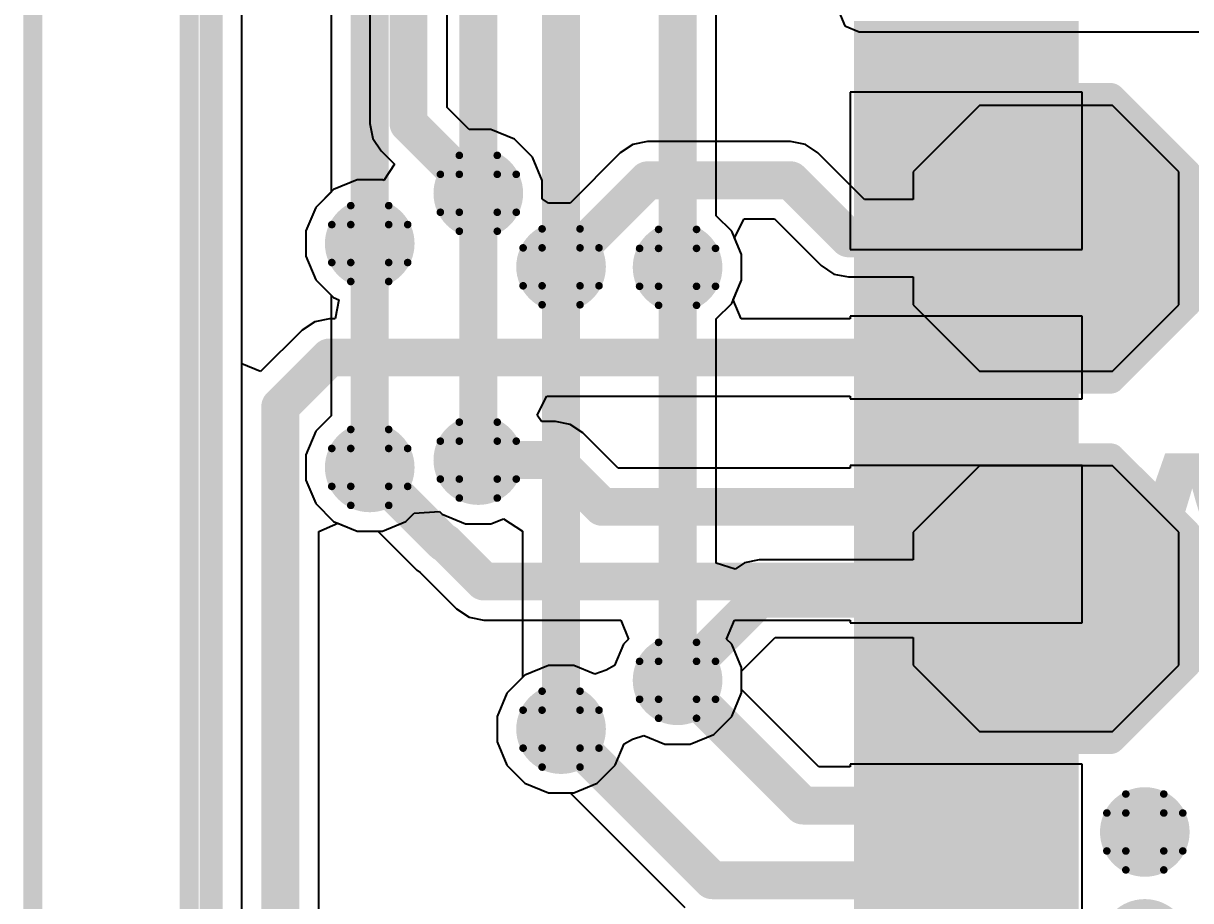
# Model space of a CAD drawing. Header units: inches. Extents: x -1 to 13, y -1.6 to 0.5.
# Drawn here: x -0.8967 to -0.5891, y -0.6752 to -0.4439 of the extents above; entities that cross this region are included whole.
import ezdxf

# ---------------------------------------------------------------- set-up
doc = ezdxf.new("R2010")
doc.units = ezdxf.units.IN
doc.header["$MEASUREMENT"] = 0
for name, color, linetype in [('Board_outline', 216, 'Continuous'), ('Bottom Layer', 5, 'Continuous'), ('Bottom Overlay', 54, 'Continuous'), ('Bottom Paste', 16, 'Continuous'), ('Bottom Solder', 6, 'Continuous'), ('Drill Drawing', 1, 'Continuous'), ('Top Layer', 1, 'Continuous'), ('Top Overlay', 2, 'Continuous'), ('Top Solder', 216, 'Continuous'), ('Via Holes', 16, 'Continuous')]:
    doc.layers.add(name, color=color, linetype=linetype)
doc.styles.add('Arial_Bold', font='', dxfattribs={"height": 0.2})
doc.styles.get('Arial_Bold').set_extended_font_data('Arial', bold=True)

# ---------------------------------------------------------------- blocks, each defined once
blk = doc.blocks.new('FH12_30S_0_5SH_55__9')
at = {"layer": 'Top Layer'}
for points in [[(-0.17323, 0.03839), (-0.17323, 0.08957), (-0.16142, 0.08957), (-0.16142, 0.03839)], [(-0.15354, 0.03839), (-0.15354, 0.08957), (-0.14173, 0.08957), (-0.14173, 0.03839)], [(-0.13386, 0.03839), (-0.13386, 0.08957), (-0.12205, 0.08957), (-0.12205, 0.03839)], [(-0.11417, 0.03839), (-0.11417, 0.08957), (-0.10236, 0.08957), (-0.10236, 0.03839)], [(-0.09449, 0.03839), (-0.09449, 0.08957), (-0.08268, 0.08957), (-0.08268, 0.03839)], [(-0.0748, 0.03839), (-0.0748, 0.08957), (-0.06299, 0.08957), (-0.06299, 0.03839)], [(-0.05512, 0.03839), (-0.05512, 0.08957), (-0.04331, 0.08957), (-0.04331, 0.03839)], [(-0.03543, 0.03839), (-0.03543, 0.08957), (-0.02362, 0.08957), (-0.02362, 0.03839)], [(-0.01575, 0.03839), (-0.01575, 0.08957), (-0.00394, 0.08957), (-0.00394, 0.03839)], [(0.00394, 0.03839), (0.00394, 0.08957), (0.01575, 0.08957), (0.01575, 0.03839)], [(0.02362, 0.03839), (0.02362, 0.08957), (0.03543, 0.08957), (0.03543, 0.03839)], [(0.04331, 0.03839), (0.04331, 0.08957), (0.05512, 0.08957), (0.05512, 0.03839)]]:
    blk.add_hatch(color=1, dxfattribs=at).paths.add_polyline_path(points)
at = {"layer": 'Top Solder'}
for points in [[(-0.17723, 0.03439), (-0.17723, 0.09357), (-0.15742, 0.09357), (-0.15742, 0.03439)], [(-0.15754, 0.03439), (-0.15754, 0.09357), (-0.13773, 0.09357), (-0.13773, 0.03439)], [(-0.13786, 0.03439), (-0.13786, 0.09357), (-0.11805, 0.09357), (-0.11805, 0.03439)], [(-0.11817, 0.03439), (-0.11817, 0.09357), (-0.09836, 0.09357), (-0.09836, 0.03439)], [(-0.09849, 0.03439), (-0.09849, 0.09357), (-0.07868, 0.09357), (-0.07868, 0.03439)], [(-0.0788, 0.03439), (-0.0788, 0.09357), (-0.05899, 0.09357), (-0.05899, 0.03439)], [(-0.05912, 0.03439), (-0.05912, 0.09357), (-0.03931, 0.09357), (-0.03931, 0.03439)], [(-0.03943, 0.03439), (-0.03943, 0.09357), (-0.01962, 0.09357), (-0.01962, 0.03439)], [(-0.01975, 0.03439), (-0.01975, 0.09357), (0.00006, 0.09357), (0.00006, 0.03439)], [(-0.00006, 0.03439), (-0.00006, 0.09357), (0.01975, 0.09357), (0.01975, 0.03439)], [(0.01962, 0.03439), (0.01962, 0.09357), (0.03943, 0.09357), (0.03943, 0.03439)], [(0.03931, 0.03439), (0.03931, 0.09357), (0.05912, 0.09357), (0.05912, 0.03439)]]:
    blk.add_hatch(color=216, dxfattribs=at).paths.add_polyline_path(points)
at = {"layer": 'Top Overlay', "const_width": 0.005}
for points in [[(0.35591, -0.14084), (-0.3563, -0.14084)], [(0.35591, -0.182), (-0.3563, -0.182)]]:
    blk.add_lwpolyline(points, dxfattribs=at)
blk = doc.blocks.new('TEST_POINT_B_90')
at = {"layer": 'Bottom Layer'}
blk.add_hatch(color=5, dxfattribs=at).paths.add_polyline_path([(0.015, 0.03), (-0.015, 0.03), (-0.03, 0.015), (-0.03, -0.015), (-0.015, -0.03), (0.015, -0.03), (0.03, -0.015), (0.03, 0.015)])
at = {"layer": 'Bottom Paste'}
blk.add_hatch(color=16, dxfattribs=at).paths.add_polyline_path([(0.015, 0.03), (-0.015, 0.03), (-0.03, 0.015), (-0.03, -0.015), (-0.015, -0.03), (0.015, -0.03), (0.03, -0.015), (0.03, 0.015)])
at = {"layer": 'Bottom Solder'}
blk.add_hatch(color=6, dxfattribs=at).paths.add_polyline_path([(0.017, 0.034), (-0.017, 0.034), (-0.034, 0.017), (-0.034, -0.017), (-0.017, -0.034), (0.017, -0.034), (0.034, -0.017), (0.034, 0.017)])
at = {"layer": 'Bottom Overlay', "const_width": 0.00787}
for points in [[(-0.037, 0.017), (-0.017, 0.037)], [(0.017, 0.037), (-0.017, 0.037)], [(0.037, 0.017), (0.017, 0.037)], [(-0.037, -0.017), (-0.037, 0.017)], [(0.037, -0.017), (0.037, 0.017)], [(-0.017, -0.037), (-0.037, -0.017)], [(0.017, -0.037), (0.037, -0.017)], [(0.017, -0.037), (-0.017, -0.037)]]:
    blk.add_lwpolyline(points, dxfattribs=at)
at = {"layer": 'Bottom Overlay', "const_width": 0.00394}
for points in [[(-0.01897, 0.037, 1), (-0.01503, 0.037, 1)], [(-0.01897, 0.037, 1), (-0.01503, 0.037, 1)], [(0.01503, 0.037, 1), (0.01897, 0.037, 1)], [(0.01503, 0.037, 1), (0.01897, 0.037, 1)], [(-0.03897, 0.017, 1), (-0.03503, 0.017, 1)], [(-0.03897, 0.017, 1), (-0.03503, 0.017, 1)], [(0.03503, 0.017, 1), (0.03897, 0.017, 1)], [(0.03503, 0.017, 1), (0.03897, 0.017, 1)], [(-0.03897, -0.017, 1), (-0.03503, -0.017, 1)], [(-0.03897, -0.017, 1), (-0.03503, -0.017, 1)], [(0.03503, -0.017, 1), (0.03897, -0.017, 1)], [(0.03503, -0.017, 1), (0.03897, -0.017, 1)], [(-0.01897, -0.037, 1), (-0.01503, -0.037, 1)], [(-0.01897, -0.037, 1), (-0.01503, -0.037, 1)], [(0.01503, -0.037, 1), (0.01897, -0.037, 1)], [(0.01503, -0.037, 1), (0.01897, -0.037, 1)]]:
    blk.add_lwpolyline(points, format="xyb", close=True, dxfattribs=at)
blk = doc.blocks.new('TEST_POINT_B_91')
at = {"layer": 'Bottom Layer'}
blk.add_hatch(color=5, dxfattribs=at).paths.add_polyline_path([(0.015, 0.03), (-0.015, 0.03), (-0.03, 0.015), (-0.03, -0.015), (-0.015, -0.03), (0.015, -0.03), (0.03, -0.015), (0.03, 0.015)])
at = {"layer": 'Bottom Paste'}
blk.add_hatch(color=16, dxfattribs=at).paths.add_polyline_path([(0.015, 0.03), (-0.015, 0.03), (-0.03, 0.015), (-0.03, -0.015), (-0.015, -0.03), (0.015, -0.03), (0.03, -0.015), (0.03, 0.015)])
at = {"layer": 'Bottom Solder'}
blk.add_hatch(color=6, dxfattribs=at).paths.add_polyline_path([(0.017, 0.034), (-0.017, 0.034), (-0.034, 0.017), (-0.034, -0.017), (-0.017, -0.034), (0.017, -0.034), (0.034, -0.017), (0.034, 0.017)])
at = {"layer": 'Bottom Overlay', "const_width": 0.00787}
for points in [[(-0.037, 0.017), (-0.017, 0.037)], [(0.017, 0.037), (-0.017, 0.037)], [(0.037, 0.017), (0.017, 0.037)], [(-0.037, -0.017), (-0.037, 0.017)], [(0.037, -0.017), (0.037, 0.017)], [(-0.017, -0.037), (-0.037, -0.017)], [(0.017, -0.037), (0.037, -0.017)], [(0.017, -0.037), (-0.017, -0.037)]]:
    blk.add_lwpolyline(points, dxfattribs=at)
at = {"layer": 'Bottom Overlay', "const_width": 0.00394}
for points in [[(-0.01897, 0.037, 1), (-0.01503, 0.037, 1)], [(-0.01897, 0.037, 1), (-0.01503, 0.037, 1)], [(0.01503, 0.037, 1), (0.01897, 0.037, 1)], [(0.01503, 0.037, 1), (0.01897, 0.037, 1)], [(-0.03897, 0.017, 1), (-0.03503, 0.017, 1)], [(-0.03897, 0.017, 1), (-0.03503, 0.017, 1)], [(0.03503, 0.017, 1), (0.03897, 0.017, 1)], [(0.03503, 0.017, 1), (0.03897, 0.017, 1)], [(-0.03897, -0.017, 1), (-0.03503, -0.017, 1)], [(-0.03897, -0.017, 1), (-0.03503, -0.017, 1)], [(0.03503, -0.017, 1), (0.03897, -0.017, 1)], [(0.03503, -0.017, 1), (0.03897, -0.017, 1)], [(-0.01897, -0.037, 1), (-0.01503, -0.037, 1)], [(-0.01897, -0.037, 1), (-0.01503, -0.037, 1)], [(0.01503, -0.037, 1), (0.01897, -0.037, 1)], [(0.01503, -0.037, 1), (0.01897, -0.037, 1)]]:
    blk.add_lwpolyline(points, format="xyb", close=True, dxfattribs=at)

msp = doc.modelspace()

# ---------------------------------------------------------------- hatches: boundary and pattern name
at = {"layer": 'Bottom Layer'}
h = msp.add_hatch(color=5, dxfattribs=at)
edge = h.paths.add_edge_path()
edge.add_arc((-0.77681, -0.48875), 0.01181, 0, 360)
h = msp.add_hatch(color=5, dxfattribs=at)
edge = h.paths.add_edge_path()
edge.add_arc((-0.80542, -0.502), 0.01181, 0, 360)
h = msp.add_hatch(color=5, dxfattribs=at)
edge = h.paths.add_edge_path()
edge.add_arc((-0.755, -0.50813), 0.01181, 0, 360)
h = msp.add_hatch(color=5, dxfattribs=at)
edge = h.paths.add_edge_path()
edge.add_arc((-0.7243, -0.50827), 0.01181, 0, 360)
h = msp.add_hatch(color=5, dxfattribs=at)
edge = h.paths.add_edge_path()
edge.add_arc((-0.77681, -0.55908), 0.01181, 0, 360)
h = msp.add_hatch(color=5, dxfattribs=at)
edge = h.paths.add_edge_path()
edge.add_arc((-0.80542, -0.56101), 0.01181, 0, 360)
h = msp.add_hatch(color=5, dxfattribs=at)
edge = h.paths.add_edge_path()
edge.add_arc((-0.7243, -0.61713), 0.01181, 0, 360)
h = msp.add_hatch(color=5, dxfattribs=at)
edge = h.paths.add_edge_path()
edge.add_arc((-0.755, -0.63), 0.01181, 0, 360)
h = msp.add_hatch(color=5, dxfattribs=at)
edge = h.paths.add_edge_path()
edge.add_arc((-0.60117, -0.65711), 0.01181, 0, 360)
h = msp.add_hatch(color=5, dxfattribs=at)
edge = h.paths.add_edge_path()
edge.add_arc((-0.60117, -0.68661), 0.01181, 0, 360)
at = {"layer": 'Top Layer'}
h = msp.add_hatch(color=1, dxfattribs=at)
edge = h.paths.add_edge_path()
edge.add_arc((-0.77681, -0.48875), 0.01181, 0, 360)
h = msp.add_hatch(color=1, dxfattribs=at)
edge = h.paths.add_edge_path()
edge.add_arc((-0.80542, -0.502), 0.01181, 0, 360)
h = msp.add_hatch(color=1, dxfattribs=at)
edge = h.paths.add_edge_path()
edge.add_arc((-0.755, -0.50813), 0.01181, 0, 360)
h = msp.add_hatch(color=1, dxfattribs=at)
edge = h.paths.add_edge_path()
edge.add_arc((-0.7243, -0.50827), 0.01181, 0, 360)
h = msp.add_hatch(color=1, dxfattribs=at)
edge = h.paths.add_edge_path()
edge.add_arc((-0.77681, -0.55908), 0.01181, 0, 360)
h = msp.add_hatch(color=1, dxfattribs=at)
edge = h.paths.add_edge_path()
edge.add_arc((-0.80542, -0.56101), 0.01181, 0, 360)
h = msp.add_hatch(color=1, dxfattribs=at)
edge = h.paths.add_edge_path()
edge.add_arc((-0.7243, -0.61713), 0.01181, 0, 360)
h = msp.add_hatch(color=1, dxfattribs=at)
edge = h.paths.add_edge_path()
edge.add_arc((-0.755, -0.63), 0.01181, 0, 360)
h = msp.add_hatch(color=1, dxfattribs=at)
edge = h.paths.add_edge_path()
edge.add_arc((-0.60117, -0.65711), 0.01181, 0, 360)
h = msp.add_hatch(color=1, dxfattribs=at)
edge = h.paths.add_edge_path()
edge.add_arc((-0.60117, -0.68661), 0.01181, 0, 360)
at = {"layer": 'Via Holes'}
h = msp.add_hatch(color=7, dxfattribs=at)
edge = h.paths.add_edge_path()
edge.add_arc((-0.77681, -0.48875), 0.00591, 0, 360)
h = msp.add_hatch(color=7, dxfattribs=at)
edge = h.paths.add_edge_path()
edge.add_arc((-0.80542, -0.502), 0.00591, 0, 360)
h = msp.add_hatch(color=7, dxfattribs=at)
edge = h.paths.add_edge_path()
edge.add_arc((-0.755, -0.50813), 0.00591, 0, 360)
h = msp.add_hatch(color=7, dxfattribs=at)
edge = h.paths.add_edge_path()
edge.add_arc((-0.7243, -0.50827), 0.00591, 0, 360)
h = msp.add_hatch(color=7, dxfattribs=at)
edge = h.paths.add_edge_path()
edge.add_arc((-0.77681, -0.55908), 0.00591, 0, 360)
h = msp.add_hatch(color=7, dxfattribs=at)
edge = h.paths.add_edge_path()
edge.add_arc((-0.80542, -0.56101), 0.00591, 0, 360)
h = msp.add_hatch(color=7, dxfattribs=at)
edge = h.paths.add_edge_path()
edge.add_arc((-0.7243, -0.61713), 0.00591, 0, 360)
h = msp.add_hatch(color=7, dxfattribs=at)
edge = h.paths.add_edge_path()
edge.add_arc((-0.755, -0.63), 0.00591, 0, 360)
h = msp.add_hatch(color=7, dxfattribs=at)
edge = h.paths.add_edge_path()
edge.add_arc((-0.60117, -0.65711), 0.00591, 0, 360)

# ---------------------------------------------------------------- linework, layer by layer
at = {"layer": 'Board_outline', "const_width": 0.006}
msp.add_lwpolyline([(-0.8472, -1.29876), (-0.8472, 0.07919)], dxfattribs=at)
at = {"layer": 'Bottom Layer'}
for p, q in [((-0.83917, -0.76326), (-0.83917, 0.07919)), ((-0.8054, -0.03861), (-0.8054, -0.47036)), ((-0.785, -0.46614), (-0.785, -0.03861)), ((-0.7792, -0.47194), (-0.785, -0.46614)), ((-0.6447, -0.46561), (-0.6622, -0.48311)), ((-0.6097, -0.46561), (-0.6447, -0.46561)), ((-0.5922, -0.48311), (-0.6097, -0.46561)), ((-0.8054, -0.47036), (-0.80462, -0.47426)), ((-0.77347, -0.47194), (-0.7792, -0.47194)), ((-0.76729, -0.4745), (-0.77347, -0.47194)), ((-0.80462, -0.47426), (-0.80241, -0.47757)), ((-0.76256, -0.47923), (-0.76729, -0.4745)), ((-0.73609, -0.4759), (-0.7394, -0.47811)), ((-0.73219, -0.47512), (-0.73609, -0.4759)), ((-0.69452, -0.47512), (-0.73219, -0.47512)), ((-0.69062, -0.4759), (-0.69452, -0.47512)), ((-0.68731, -0.47811), (-0.69062, -0.4759)), ((-0.80241, -0.47757), (-0.79888, -0.4811)), ((-0.76, -0.4854), (-0.76256, -0.47923)), ((-0.7394, -0.47811), (-0.75261, -0.49132)), ((-0.675, -0.49041), (-0.68731, -0.47811)), ((-0.79888, -0.4811), (-0.80171, -0.48534)), ((-0.80876, -0.48519), (-0.81494, -0.48775)), ((-0.80207, -0.48519), (-0.80876, -0.48519)), ((-0.80171, -0.48534), (-0.80207, -0.48519)), ((-0.76, -0.49021), (-0.76, -0.4854)), ((-0.6622, -0.48311), (-0.6622, -0.49041)), ((-0.5922, -0.51811), (-0.5922, -0.48311)), ((-0.81494, -0.48775), (-0.81967, -0.49248)), ((-0.75834, -0.49132), (-0.76, -0.49021)), ((-0.75261, -0.49132), (-0.75834, -0.49132)), ((-0.6622, -0.49041), (-0.675, -0.49041)), ((-0.81967, -0.49248), (-0.82223, -0.49866)), ((-0.70931, -0.50051), (-0.70674, -0.49551)), ((-0.70674, -0.49551), (-0.69874, -0.49551)), ((-0.69874, -0.49551), (-0.68643, -0.50782)), ((-0.82223, -0.49866), (-0.82223, -0.50534)), ((-0.70748, -0.50492), (-0.70931, -0.50051)), ((-0.82223, -0.50534), (-0.81967, -0.51152)), ((-0.70748, -0.51161), (-0.70748, -0.50492)), ((-0.68643, -0.50782), (-0.68313, -0.51003)), ((-0.68313, -0.51003), (-0.67922, -0.51081)), ((-0.81967, -0.51152), (-0.81561, -0.51558)), ((-0.71004, -0.51779), (-0.70748, -0.51161)), ((-0.67922, -0.51081), (-0.6622, -0.51081)), ((-0.6622, -0.51081), (-0.6622, -0.51811)), ((-0.81561, -0.51558), (-0.81561, -0.54744)), ((-0.7141, -0.52185), (-0.71004, -0.51779)), ((-0.6622, -0.51811), (-0.6447, -0.53561)), ((-0.6097, -0.53561), (-0.5922, -0.51811)), ((-0.7141, -0.58624), (-0.7141, -0.52185)), ((-0.6447, -0.53561), (-0.6097, -0.53561)), ((-0.81561, -0.54744), (-0.81967, -0.55149)), ((-0.81967, -0.55149), (-0.82223, -0.55767)), ((-0.82223, -0.55767), (-0.82223, -0.56436)), ((-0.6447, -0.56061), (-0.6622, -0.57811)), ((-0.6097, -0.56061), (-0.6447, -0.56061)), ((-0.5922, -0.57811), (-0.6097, -0.56061)), ((-0.82223, -0.56436), (-0.81967, -0.57054)), ((-0.81967, -0.57054), (-0.81494, -0.57527)), ((-0.79589, -0.57527), (-0.79368, -0.57306)), ((-0.79368, -0.57306), (-0.78703, -0.57263)), ((-0.78703, -0.57263), (-0.78633, -0.57333)), ((-0.78633, -0.57333), (-0.78015, -0.57589)), ((-0.77347, -0.57589), (-0.7702, -0.57454)), ((-0.7702, -0.57454), (-0.7652, -0.57777)), ((-0.81494, -0.57527), (-0.80876, -0.57783)), ((-0.80876, -0.57783), (-0.80207, -0.57783)), ((-0.80207, -0.57783), (-0.79589, -0.57527)), ((-0.78015, -0.57589), (-0.77347, -0.57589)), ((-0.7652, -0.57777), (-0.7652, -0.61642)), ((-0.6622, -0.57811), (-0.6622, -0.58541)), ((-0.5922, -0.61311), (-0.5922, -0.57811)), ((-0.7091, -0.58781), (-0.7141, -0.58624)), ((-0.70668, -0.58619), (-0.7091, -0.58781)), ((-0.70278, -0.58541), (-0.70668, -0.58619)), ((-0.6622, -0.58541), (-0.70278, -0.58541)), ((-0.70748, -0.61474), (-0.69855, -0.60581)), ((-0.69855, -0.60581), (-0.6622, -0.60581)), ((-0.6622, -0.60581), (-0.6622, -0.61311)), ((-0.70748, -0.62047), (-0.70748, -0.61474)), ((-0.6622, -0.61311), (-0.6447, -0.63061)), ((-0.6097, -0.63061), (-0.5922, -0.61311)), ((-0.7652, -0.61642), (-0.76925, -0.62048)), ((-0.76925, -0.62048), (-0.77181, -0.62666)), ((-0.71004, -0.62665), (-0.70748, -0.62047)), ((-0.77181, -0.62666), (-0.77181, -0.63334)), ((-0.71477, -0.63138), (-0.71004, -0.62665)), ((-0.6447, -0.63061), (-0.6097, -0.63061)), ((-0.77181, -0.63334), (-0.76925, -0.63952)), ((-0.7384, -0.63386), (-0.73618, -0.63266)), ((-0.73618, -0.63266), (-0.73319, -0.63164)), ((-0.73319, -0.63164), (-0.72764, -0.63394)), ((-0.72095, -0.63394), (-0.71477, -0.63138)), ((-0.74075, -0.63952), (-0.7384, -0.63386)), ((-0.72764, -0.63394), (-0.72095, -0.63394)), ((-0.76925, -0.63952), (-0.76452, -0.64425)), ((-0.74548, -0.64425), (-0.74075, -0.63952)), ((-0.76452, -0.64425), (-0.75834, -0.64681)), ((-0.75166, -0.64681), (-0.74548, -0.64425)), ((-0.75834, -0.64681), (-0.75166, -0.64681))]:
    msp.add_line(p, q, dxfattribs=at)
at = {"layer": 'Bottom Layer', "const_width": 0.01}
for points in [[(-0.7952, -0.47036), (-0.7952, -0.00361)], [(-0.7952, -0.47036), (-0.77681, -0.48875)], [(-0.755, -0.50813), (-0.73219, -0.48532)], [(-0.73219, -0.48532), (-0.69452, -0.48532)], [(-0.69452, -0.48532), (-0.67922, -0.50061)], [(-0.77681, -0.55908), (-0.77681, -0.48875)], [(-0.80542, -0.56101), (-0.80542, -0.502)], [(-0.67922, -0.50061), (-0.6272, -0.50061)], [(-0.755, -0.63), (-0.755, -0.50585)], [(-0.7243, -0.61713), (-0.7243, -0.50827)], [(-0.7243, -0.61713), (-0.70278, -0.59561)], [(-0.70278, -0.59561), (-0.6272, -0.59561)]]:
    msp.add_lwpolyline(points, dxfattribs=at)
at = {"layer": 'Bottom Layer', "const_width": 0.005}
for points in [[(-0.7977, -0.47036, 1), (-0.7927, -0.47036, 1)], [(-0.7977, -0.47036, 1), (-0.7927, -0.47036, 1)], [(-0.73469, -0.48532, 1), (-0.72969, -0.48532, 1)], [(-0.73469, -0.48532, 1), (-0.72969, -0.48532, 1)], [(-0.69702, -0.48532, 1), (-0.69202, -0.48532, 1)], [(-0.69702, -0.48532, 1), (-0.69202, -0.48532, 1)], [(-0.77931, -0.48875, 1), (-0.77431, -0.48875, 1)], [(-0.77931, -0.48875, 1), (-0.77431, -0.48875, 1)], [(-0.80792, -0.502, 1), (-0.80292, -0.502, 1)], [(-0.68172, -0.50061, 1), (-0.67672, -0.50061, 1)], [(-0.68172, -0.50061, 1), (-0.67672, -0.50061, 1)], [(-0.6297, -0.50061, 1), (-0.6247, -0.50061, 1)], [(-0.7575, -0.50585, 1), (-0.7525, -0.50585, 1)], [(-0.7575, -0.50813, 1), (-0.7525, -0.50813, 1)], [(-0.7268, -0.50827, 1), (-0.7218, -0.50827, 1)], [(-0.80792, -0.56101, 1), (-0.80292, -0.56101, 1)], [(-0.77931, -0.55908, 1), (-0.77431, -0.55908, 1)], [(-0.70528, -0.59561, 1), (-0.70028, -0.59561, 1)], [(-0.70528, -0.59561, 1), (-0.70028, -0.59561, 1)], [(-0.6297, -0.59561, 1), (-0.6247, -0.59561, 1)], [(-0.7268, -0.61713, 1), (-0.7218, -0.61713, 1)], [(-0.7268, -0.61713, 1), (-0.7218, -0.61713, 1)], [(-0.7575, -0.63, 1), (-0.7525, -0.63, 1)]]:
    msp.add_lwpolyline(points, format="xyb", close=True, dxfattribs=at)
at = {"layer": 'Drill Drawing', "const_width": 0.002}
for points in [[(-0.78181, -0.48375), (-0.78181, -0.47875)], [(-0.78181, -0.47875), (-0.77181, -0.47875)], [(-0.77181, -0.48375), (-0.77181, -0.47875)], [(-0.78681, -0.49375), (-0.78681, -0.48375)], [(-0.78681, -0.48375), (-0.78181, -0.48375)], [(-0.77181, -0.48375), (-0.76681, -0.48375)], [(-0.76681, -0.49375), (-0.76681, -0.48375)], [(-0.81042, -0.497), (-0.81042, -0.492)], [(-0.81042, -0.492), (-0.80042, -0.492)], [(-0.80042, -0.497), (-0.80042, -0.492)], [(-0.78681, -0.49375), (-0.78181, -0.49375)], [(-0.78181, -0.49875), (-0.78181, -0.49375)], [(-0.77181, -0.49375), (-0.76681, -0.49375)], [(-0.77181, -0.49875), (-0.77181, -0.49375)], [(-0.81542, -0.507), (-0.81542, -0.497)], [(-0.81542, -0.497), (-0.81042, -0.497)], [(-0.80042, -0.497), (-0.79542, -0.497)], [(-0.79542, -0.507), (-0.79542, -0.497)], [(-0.78181, -0.49875), (-0.77181, -0.49875)], [(-0.76, -0.50313), (-0.76, -0.49813)], [(-0.76, -0.49813), (-0.75, -0.49813)], [(-0.75, -0.50313), (-0.75, -0.49813)], [(-0.7293, -0.50327), (-0.7293, -0.49827)], [(-0.7293, -0.49827), (-0.7193, -0.49827)], [(-0.7193, -0.50327), (-0.7193, -0.49827)], [(-0.765, -0.51313), (-0.765, -0.50313)], [(-0.765, -0.50313), (-0.76, -0.50313)], [(-0.75, -0.50313), (-0.745, -0.50313)], [(-0.745, -0.51313), (-0.745, -0.50313)], [(-0.7343, -0.51327), (-0.7343, -0.50327)], [(-0.7343, -0.50327), (-0.7293, -0.50327)], [(-0.7193, -0.50327), (-0.7143, -0.50327)], [(-0.7143, -0.51327), (-0.7143, -0.50327)], [(-0.81542, -0.507), (-0.81042, -0.507)], [(-0.81042, -0.512), (-0.81042, -0.507)], [(-0.80042, -0.507), (-0.79542, -0.507)], [(-0.80042, -0.512), (-0.80042, -0.507)], [(-0.81042, -0.512), (-0.80042, -0.512)], [(-0.765, -0.51313), (-0.76, -0.51313)], [(-0.76, -0.51813), (-0.76, -0.51313)], [(-0.75, -0.51313), (-0.745, -0.51313)], [(-0.75, -0.51813), (-0.75, -0.51313)], [(-0.7343, -0.51327), (-0.7293, -0.51327)], [(-0.7293, -0.51827), (-0.7293, -0.51327)], [(-0.7193, -0.51327), (-0.7143, -0.51327)], [(-0.7193, -0.51827), (-0.7193, -0.51327)], [(-0.76, -0.51813), (-0.75, -0.51813)], [(-0.7293, -0.51827), (-0.7193, -0.51827)], [(-0.81042, -0.55601), (-0.81042, -0.55101)], [(-0.81042, -0.55101), (-0.80042, -0.55101)], [(-0.80042, -0.55601), (-0.80042, -0.55101)], [(-0.78181, -0.55408), (-0.78181, -0.54908)], [(-0.78181, -0.54908), (-0.77181, -0.54908)], [(-0.77181, -0.55408), (-0.77181, -0.54908)], [(-0.78681, -0.56408), (-0.78681, -0.55408)], [(-0.78681, -0.55408), (-0.78181, -0.55408)], [(-0.77181, -0.55408), (-0.76681, -0.55408)], [(-0.76681, -0.56408), (-0.76681, -0.55408)], [(-0.81542, -0.56601), (-0.81542, -0.55601)], [(-0.81542, -0.55601), (-0.81042, -0.55601)], [(-0.80042, -0.55601), (-0.79542, -0.55601)], [(-0.79542, -0.56601), (-0.79542, -0.55601)], [(-0.81542, -0.56601), (-0.81042, -0.56601)], [(-0.81042, -0.57101), (-0.81042, -0.56601)], [(-0.80042, -0.56601), (-0.79542, -0.56601)], [(-0.80042, -0.57101), (-0.80042, -0.56601)], [(-0.78681, -0.56408), (-0.78181, -0.56408)], [(-0.78181, -0.56908), (-0.78181, -0.56408)], [(-0.77181, -0.56408), (-0.76681, -0.56408)], [(-0.77181, -0.56908), (-0.77181, -0.56408)], [(-0.78181, -0.56908), (-0.77181, -0.56908)], [(-0.81042, -0.57101), (-0.80042, -0.57101)], [(-0.7293, -0.61213), (-0.7293, -0.60713)], [(-0.7293, -0.60713), (-0.7193, -0.60713)], [(-0.7193, -0.61213), (-0.7193, -0.60713)], [(-0.7343, -0.62213), (-0.7343, -0.61213)], [(-0.7343, -0.61213), (-0.7293, -0.61213)], [(-0.7193, -0.61213), (-0.7143, -0.61213)], [(-0.7143, -0.62213), (-0.7143, -0.61213)], [(-0.76, -0.625), (-0.76, -0.62)], [(-0.76, -0.62), (-0.75, -0.62)], [(-0.75, -0.625), (-0.75, -0.62)], [(-0.7343, -0.62213), (-0.7293, -0.62213)], [(-0.7293, -0.62713), (-0.7293, -0.62213)], [(-0.7193, -0.62213), (-0.7143, -0.62213)], [(-0.7193, -0.62713), (-0.7193, -0.62213)], [(-0.765, -0.635), (-0.765, -0.625)], [(-0.765, -0.625), (-0.76, -0.625)], [(-0.75, -0.625), (-0.745, -0.625)], [(-0.745, -0.635), (-0.745, -0.625)], [(-0.7293, -0.62713), (-0.7193, -0.62713)], [(-0.765, -0.635), (-0.76, -0.635)], [(-0.76, -0.64), (-0.76, -0.635)], [(-0.75, -0.635), (-0.745, -0.635)], [(-0.75, -0.64), (-0.75, -0.635)], [(-0.76, -0.64), (-0.75, -0.64)], [(-0.60617, -0.65211), (-0.60617, -0.64711)], [(-0.60617, -0.64711), (-0.59617, -0.64711)], [(-0.59617, -0.65211), (-0.59617, -0.64711)], [(-0.61117, -0.66211), (-0.61117, -0.65211)], [(-0.61117, -0.65211), (-0.60617, -0.65211)], [(-0.59617, -0.65211), (-0.59117, -0.65211)], [(-0.59117, -0.66211), (-0.59117, -0.65211)], [(-0.61117, -0.66211), (-0.60617, -0.66211)], [(-0.60617, -0.66711), (-0.60617, -0.66211)], [(-0.59617, -0.66211), (-0.59117, -0.66211)], [(-0.59617, -0.66711), (-0.59617, -0.66211)], [(-0.60617, -0.66711), (-0.59617, -0.66711)]]:
    msp.add_lwpolyline(points, dxfattribs=at)
at = {"layer": 'Drill Drawing', "const_width": 0.001}
for points in [[(-0.78231, -0.47875, 1), (-0.78131, -0.47875, 1)], [(-0.78231, -0.47875, 1), (-0.78131, -0.47875, 1)], [(-0.77231, -0.47875, 1), (-0.77131, -0.47875, 1)], [(-0.77231, -0.47875, 1), (-0.77131, -0.47875, 1)], [(-0.78731, -0.48375, 1), (-0.78631, -0.48375, 1)], [(-0.78731, -0.48375, 1), (-0.78631, -0.48375, 1)], [(-0.78231, -0.48375, 1), (-0.78131, -0.48375, 1)], [(-0.78231, -0.48375, 1), (-0.78131, -0.48375, 1)], [(-0.77231, -0.48375, 1), (-0.77131, -0.48375, 1)], [(-0.77231, -0.48375, 1), (-0.77131, -0.48375, 1)], [(-0.76731, -0.48375, 1), (-0.76631, -0.48375, 1)], [(-0.76731, -0.48375, 1), (-0.76631, -0.48375, 1)], [(-0.81092, -0.492, 1), (-0.80992, -0.492, 1)], [(-0.81092, -0.492, 1), (-0.80992, -0.492, 1)], [(-0.80092, -0.492, 1), (-0.79992, -0.492, 1)], [(-0.80092, -0.492, 1), (-0.79992, -0.492, 1)], [(-0.78731, -0.49375, 1), (-0.78631, -0.49375, 1)], [(-0.78731, -0.49375, 1), (-0.78631, -0.49375, 1)], [(-0.78231, -0.49375, 1), (-0.78131, -0.49375, 1)], [(-0.78231, -0.49375, 1), (-0.78131, -0.49375, 1)], [(-0.77231, -0.49375, 1), (-0.77131, -0.49375, 1)], [(-0.77231, -0.49375, 1), (-0.77131, -0.49375, 1)], [(-0.76731, -0.49375, 1), (-0.76631, -0.49375, 1)], [(-0.76731, -0.49375, 1), (-0.76631, -0.49375, 1)], [(-0.81592, -0.497, 1), (-0.81492, -0.497, 1)], [(-0.81592, -0.497, 1), (-0.81492, -0.497, 1)], [(-0.81092, -0.497, 1), (-0.80992, -0.497, 1)], [(-0.81092, -0.497, 1), (-0.80992, -0.497, 1)], [(-0.80092, -0.497, 1), (-0.79992, -0.497, 1)], [(-0.80092, -0.497, 1), (-0.79992, -0.497, 1)], [(-0.79592, -0.497, 1), (-0.79492, -0.497, 1)], [(-0.79592, -0.497, 1), (-0.79492, -0.497, 1)], [(-0.78231, -0.49875, 1), (-0.78131, -0.49875, 1)], [(-0.78231, -0.49875, 1), (-0.78131, -0.49875, 1)], [(-0.77231, -0.49875, 1), (-0.77131, -0.49875, 1)], [(-0.77231, -0.49875, 1), (-0.77131, -0.49875, 1)], [(-0.7605, -0.49813, 1), (-0.7595, -0.49813, 1)], [(-0.7605, -0.49813, 1), (-0.7595, -0.49813, 1)], [(-0.7505, -0.49813, 1), (-0.7495, -0.49813, 1)], [(-0.7505, -0.49813, 1), (-0.7495, -0.49813, 1)], [(-0.7298, -0.49827, 1), (-0.7288, -0.49827, 1)], [(-0.7298, -0.49827, 1), (-0.7288, -0.49827, 1)], [(-0.7198, -0.49827, 1), (-0.7188, -0.49827, 1)], [(-0.7198, -0.49827, 1), (-0.7188, -0.49827, 1)], [(-0.7655, -0.50313, 1), (-0.7645, -0.50313, 1)], [(-0.7655, -0.50313, 1), (-0.7645, -0.50313, 1)], [(-0.7605, -0.50313, 1), (-0.7595, -0.50313, 1)], [(-0.7605, -0.50313, 1), (-0.7595, -0.50313, 1)], [(-0.7505, -0.50313, 1), (-0.7495, -0.50313, 1)], [(-0.7505, -0.50313, 1), (-0.7495, -0.50313, 1)], [(-0.7455, -0.50313, 1), (-0.7445, -0.50313, 1)], [(-0.7455, -0.50313, 1), (-0.7445, -0.50313, 1)], [(-0.7348, -0.50327, 1), (-0.7338, -0.50327, 1)], [(-0.7348, -0.50327, 1), (-0.7338, -0.50327, 1)], [(-0.7298, -0.50327, 1), (-0.7288, -0.50327, 1)], [(-0.7298, -0.50327, 1), (-0.7288, -0.50327, 1)], [(-0.7198, -0.50327, 1), (-0.7188, -0.50327, 1)], [(-0.7198, -0.50327, 1), (-0.7188, -0.50327, 1)], [(-0.7148, -0.50327, 1), (-0.7138, -0.50327, 1)], [(-0.7148, -0.50327, 1), (-0.7138, -0.50327, 1)], [(-0.81592, -0.507, 1), (-0.81492, -0.507, 1)], [(-0.81592, -0.507, 1), (-0.81492, -0.507, 1)], [(-0.81092, -0.507, 1), (-0.80992, -0.507, 1)], [(-0.81092, -0.507, 1), (-0.80992, -0.507, 1)], [(-0.80092, -0.507, 1), (-0.79992, -0.507, 1)], [(-0.80092, -0.507, 1), (-0.79992, -0.507, 1)], [(-0.79592, -0.507, 1), (-0.79492, -0.507, 1)], [(-0.79592, -0.507, 1), (-0.79492, -0.507, 1)], [(-0.81092, -0.512, 1), (-0.80992, -0.512, 1)], [(-0.81092, -0.512, 1), (-0.80992, -0.512, 1)], [(-0.80092, -0.512, 1), (-0.79992, -0.512, 1)], [(-0.80092, -0.512, 1), (-0.79992, -0.512, 1)], [(-0.7655, -0.51313, 1), (-0.7645, -0.51313, 1)], [(-0.7655, -0.51313, 1), (-0.7645, -0.51313, 1)], [(-0.7605, -0.51313, 1), (-0.7595, -0.51313, 1)], [(-0.7605, -0.51313, 1), (-0.7595, -0.51313, 1)], [(-0.7505, -0.51313, 1), (-0.7495, -0.51313, 1)], [(-0.7505, -0.51313, 1), (-0.7495, -0.51313, 1)], [(-0.7455, -0.51313, 1), (-0.7445, -0.51313, 1)], [(-0.7455, -0.51313, 1), (-0.7445, -0.51313, 1)], [(-0.7348, -0.51327, 1), (-0.7338, -0.51327, 1)], [(-0.7348, -0.51327, 1), (-0.7338, -0.51327, 1)], [(-0.7298, -0.51327, 1), (-0.7288, -0.51327, 1)], [(-0.7298, -0.51327, 1), (-0.7288, -0.51327, 1)], [(-0.7198, -0.51327, 1), (-0.7188, -0.51327, 1)], [(-0.7198, -0.51327, 1), (-0.7188, -0.51327, 1)], [(-0.7148, -0.51327, 1), (-0.7138, -0.51327, 1)], [(-0.7148, -0.51327, 1), (-0.7138, -0.51327, 1)], [(-0.7605, -0.51813, 1), (-0.7595, -0.51813, 1)], [(-0.7605, -0.51813, 1), (-0.7595, -0.51813, 1)], [(-0.7505, -0.51813, 1), (-0.7495, -0.51813, 1)], [(-0.7505, -0.51813, 1), (-0.7495, -0.51813, 1)], [(-0.7298, -0.51827, 1), (-0.7288, -0.51827, 1)], [(-0.7298, -0.51827, 1), (-0.7288, -0.51827, 1)], [(-0.7198, -0.51827, 1), (-0.7188, -0.51827, 1)], [(-0.7198, -0.51827, 1), (-0.7188, -0.51827, 1)], [(-0.81092, -0.55101, 1), (-0.80992, -0.55101, 1)], [(-0.81092, -0.55101, 1), (-0.80992, -0.55101, 1)], [(-0.80092, -0.55101, 1), (-0.79992, -0.55101, 1)], [(-0.80092, -0.55101, 1), (-0.79992, -0.55101, 1)], [(-0.78231, -0.54908, 1), (-0.78131, -0.54908, 1)], [(-0.78231, -0.54908, 1), (-0.78131, -0.54908, 1)], [(-0.77231, -0.54908, 1), (-0.77131, -0.54908, 1)], [(-0.77231, -0.54908, 1), (-0.77131, -0.54908, 1)], [(-0.78731, -0.55408, 1), (-0.78631, -0.55408, 1)], [(-0.78731, -0.55408, 1), (-0.78631, -0.55408, 1)], [(-0.78231, -0.55408, 1), (-0.78131, -0.55408, 1)], [(-0.78231, -0.55408, 1), (-0.78131, -0.55408, 1)], [(-0.77231, -0.55408, 1), (-0.77131, -0.55408, 1)], [(-0.77231, -0.55408, 1), (-0.77131, -0.55408, 1)], [(-0.76731, -0.55408, 1), (-0.76631, -0.55408, 1)], [(-0.76731, -0.55408, 1), (-0.76631, -0.55408, 1)], [(-0.81592, -0.55601, 1), (-0.81492, -0.55601, 1)], [(-0.81592, -0.55601, 1), (-0.81492, -0.55601, 1)], [(-0.81092, -0.55601, 1), (-0.80992, -0.55601, 1)], [(-0.81092, -0.55601, 1), (-0.80992, -0.55601, 1)], [(-0.80092, -0.55601, 1), (-0.79992, -0.55601, 1)], [(-0.80092, -0.55601, 1), (-0.79992, -0.55601, 1)], [(-0.79592, -0.55601, 1), (-0.79492, -0.55601, 1)], [(-0.79592, -0.55601, 1), (-0.79492, -0.55601, 1)], [(-0.81592, -0.56601, 1), (-0.81492, -0.56601, 1)], [(-0.81592, -0.56601, 1), (-0.81492, -0.56601, 1)], [(-0.81092, -0.56601, 1), (-0.80992, -0.56601, 1)], [(-0.81092, -0.56601, 1), (-0.80992, -0.56601, 1)], [(-0.80092, -0.56601, 1), (-0.79992, -0.56601, 1)], [(-0.80092, -0.56601, 1), (-0.79992, -0.56601, 1)], [(-0.79592, -0.56601, 1), (-0.79492, -0.56601, 1)], [(-0.79592, -0.56601, 1), (-0.79492, -0.56601, 1)], [(-0.78731, -0.56408, 1), (-0.78631, -0.56408, 1)], [(-0.78731, -0.56408, 1), (-0.78631, -0.56408, 1)], [(-0.78231, -0.56408, 1), (-0.78131, -0.56408, 1)], [(-0.78231, -0.56408, 1), (-0.78131, -0.56408, 1)], [(-0.77231, -0.56408, 1), (-0.77131, -0.56408, 1)], [(-0.77231, -0.56408, 1), (-0.77131, -0.56408, 1)], [(-0.76731, -0.56408, 1), (-0.76631, -0.56408, 1)], [(-0.76731, -0.56408, 1), (-0.76631, -0.56408, 1)], [(-0.78231, -0.56908, 1), (-0.78131, -0.56908, 1)], [(-0.78231, -0.56908, 1), (-0.78131, -0.56908, 1)], [(-0.77231, -0.56908, 1), (-0.77131, -0.56908, 1)], [(-0.77231, -0.56908, 1), (-0.77131, -0.56908, 1)], [(-0.81092, -0.57101, 1), (-0.80992, -0.57101, 1)], [(-0.81092, -0.57101, 1), (-0.80992, -0.57101, 1)], [(-0.80092, -0.57101, 1), (-0.79992, -0.57101, 1)], [(-0.80092, -0.57101, 1), (-0.79992, -0.57101, 1)], [(-0.7298, -0.60713, 1), (-0.7288, -0.60713, 1)], [(-0.7298, -0.60713, 1), (-0.7288, -0.60713, 1)], [(-0.7198, -0.60713, 1), (-0.7188, -0.60713, 1)], [(-0.7198, -0.60713, 1), (-0.7188, -0.60713, 1)], [(-0.7348, -0.61213, 1), (-0.7338, -0.61213, 1)], [(-0.7348, -0.61213, 1), (-0.7338, -0.61213, 1)], [(-0.7298, -0.61213, 1), (-0.7288, -0.61213, 1)], [(-0.7298, -0.61213, 1), (-0.7288, -0.61213, 1)], [(-0.7198, -0.61213, 1), (-0.7188, -0.61213, 1)], [(-0.7198, -0.61213, 1), (-0.7188, -0.61213, 1)], [(-0.7148, -0.61213, 1), (-0.7138, -0.61213, 1)], [(-0.7148, -0.61213, 1), (-0.7138, -0.61213, 1)], [(-0.7605, -0.62, 1), (-0.7595, -0.62, 1)], [(-0.7605, -0.62, 1), (-0.7595, -0.62, 1)], [(-0.7505, -0.62, 1), (-0.7495, -0.62, 1)], [(-0.7505, -0.62, 1), (-0.7495, -0.62, 1)], [(-0.7348, -0.62213, 1), (-0.7338, -0.62213, 1)], [(-0.7348, -0.62213, 1), (-0.7338, -0.62213, 1)], [(-0.7298, -0.62213, 1), (-0.7288, -0.62213, 1)], [(-0.7298, -0.62213, 1), (-0.7288, -0.62213, 1)], [(-0.7198, -0.62213, 1), (-0.7188, -0.62213, 1)], [(-0.7198, -0.62213, 1), (-0.7188, -0.62213, 1)], [(-0.7148, -0.62213, 1), (-0.7138, -0.62213, 1)], [(-0.7148, -0.62213, 1), (-0.7138, -0.62213, 1)], [(-0.7655, -0.625, 1), (-0.7645, -0.625, 1)], [(-0.7655, -0.625, 1), (-0.7645, -0.625, 1)], [(-0.7605, -0.625, 1), (-0.7595, -0.625, 1)], [(-0.7605, -0.625, 1), (-0.7595, -0.625, 1)], [(-0.7505, -0.625, 1), (-0.7495, -0.625, 1)], [(-0.7505, -0.625, 1), (-0.7495, -0.625, 1)], [(-0.7455, -0.625, 1), (-0.7445, -0.625, 1)], [(-0.7455, -0.625, 1), (-0.7445, -0.625, 1)], [(-0.7298, -0.62713, 1), (-0.7288, -0.62713, 1)], [(-0.7298, -0.62713, 1), (-0.7288, -0.62713, 1)], [(-0.7198, -0.62713, 1), (-0.7188, -0.62713, 1)], [(-0.7198, -0.62713, 1), (-0.7188, -0.62713, 1)], [(-0.7655, -0.635, 1), (-0.7645, -0.635, 1)], [(-0.7655, -0.635, 1), (-0.7645, -0.635, 1)], [(-0.7605, -0.635, 1), (-0.7595, -0.635, 1)], [(-0.7605, -0.635, 1), (-0.7595, -0.635, 1)], [(-0.7505, -0.635, 1), (-0.7495, -0.635, 1)], [(-0.7505, -0.635, 1), (-0.7495, -0.635, 1)], [(-0.7455, -0.635, 1), (-0.7445, -0.635, 1)], [(-0.7455, -0.635, 1), (-0.7445, -0.635, 1)], [(-0.7605, -0.64, 1), (-0.7595, -0.64, 1)], [(-0.7605, -0.64, 1), (-0.7595, -0.64, 1)], [(-0.7505, -0.64, 1), (-0.7495, -0.64, 1)], [(-0.7505, -0.64, 1), (-0.7495, -0.64, 1)], [(-0.60667, -0.64711, 1), (-0.60567, -0.64711, 1)], [(-0.60667, -0.64711, 1), (-0.60567, -0.64711, 1)], [(-0.59667, -0.64711, 1), (-0.59567, -0.64711, 1)], [(-0.59667, -0.64711, 1), (-0.59567, -0.64711, 1)], [(-0.61167, -0.65211, 1), (-0.61067, -0.65211, 1)], [(-0.61167, -0.65211, 1), (-0.61067, -0.65211, 1)], [(-0.60667, -0.65211, 1), (-0.60567, -0.65211, 1)], [(-0.60667, -0.65211, 1), (-0.60567, -0.65211, 1)], [(-0.59667, -0.65211, 1), (-0.59567, -0.65211, 1)], [(-0.59667, -0.65211, 1), (-0.59567, -0.65211, 1)], [(-0.59167, -0.65211, 1), (-0.59067, -0.65211, 1)], [(-0.59167, -0.65211, 1), (-0.59067, -0.65211, 1)], [(-0.61167, -0.66211, 1), (-0.61067, -0.66211, 1)], [(-0.61167, -0.66211, 1), (-0.61067, -0.66211, 1)], [(-0.60667, -0.66211, 1), (-0.60567, -0.66211, 1)], [(-0.60667, -0.66211, 1), (-0.60567, -0.66211, 1)], [(-0.59667, -0.66211, 1), (-0.59567, -0.66211, 1)], [(-0.59667, -0.66211, 1), (-0.59567, -0.66211, 1)], [(-0.59167, -0.66211, 1), (-0.59067, -0.66211, 1)], [(-0.59167, -0.66211, 1), (-0.59067, -0.66211, 1)], [(-0.60667, -0.66711, 1), (-0.60567, -0.66711, 1)], [(-0.60667, -0.66711, 1), (-0.60567, -0.66711, 1)], [(-0.59667, -0.66711, 1), (-0.59567, -0.66711, 1)], [(-0.59667, -0.66711, 1), (-0.59567, -0.66711, 1)]]:
    msp.add_lwpolyline(points, format="xyb", close=True, dxfattribs=at)
at = {"layer": 'Top Layer'}
for p, q in [((-0.83917, -0.53368), (-0.83917, 0.07919)), ((-0.7141, -0.49469), (-0.7141, -0.36952)), ((-0.81561, -0.38278), (-0.81561, -0.48842)), ((-0.68183, -0.44079), (-0.68025, -0.44461)), ((-0.68025, -0.44461), (-0.67642, -0.4462)), ((-0.67642, -0.4462), (-0.52762, -0.4462)), ((-0.61764, -0.46205), (-0.67882, -0.46205)), ((-0.67882, -0.46205), (-0.67882, -0.50354)), ((-0.61764, -0.48386), (-0.61764, -0.46205)), ((-0.61764, -0.50354), (-0.61764, -0.48386)), ((-0.81561, -0.48842), (-0.81967, -0.49248)), ((-0.81967, -0.49248), (-0.82223, -0.49866)), ((-0.71004, -0.49875), (-0.7141, -0.49469)), ((-0.82223, -0.49866), (-0.82223, -0.50534)), ((-0.70748, -0.50492), (-0.71004, -0.49875)), ((-0.67882, -0.50354), (-0.61764, -0.50354)), ((-0.82223, -0.50534), (-0.81967, -0.51152)), ((-0.70748, -0.51161), (-0.70748, -0.50492)), ((-0.81967, -0.51152), (-0.81494, -0.51625)), ((-0.70965, -0.51683), (-0.70748, -0.51161)), ((-0.81494, -0.51625), (-0.81354, -0.51683)), ((-0.81354, -0.51683), (-0.81453, -0.52183)), ((-0.70755, -0.52183), (-0.70965, -0.51683)), ((-0.81993, -0.52261), (-0.82324, -0.52482)), ((-0.81603, -0.52183), (-0.81993, -0.52261)), ((-0.81453, -0.52183), (-0.81603, -0.52183)), ((-0.67882, -0.52183), (-0.70755, -0.52183)), ((-0.61764, -0.5211), (-0.67882, -0.5211)), ((-0.67882, -0.5211), (-0.67882, -0.52183)), ((-0.61764, -0.54291), (-0.61764, -0.5211)), ((-0.82324, -0.52482), (-0.83417, -0.53575)), ((-0.83417, -0.53575), (-0.83917, -0.53368)), ((-0.76133, -0.54722), (-0.75873, -0.54222)), ((-0.75873, -0.54222), (-0.67882, -0.54222)), ((-0.67882, -0.54222), (-0.67882, -0.54291)), ((-0.67882, -0.54291), (-0.61764, -0.54291)), ((-0.76017, -0.54888), (-0.76133, -0.54722)), ((-0.75651, -0.54888), (-0.76017, -0.54888)), ((-0.7526, -0.54966), (-0.75651, -0.54888)), ((-0.7493, -0.55187), (-0.7526, -0.54966)), ((-0.73997, -0.5612), (-0.7493, -0.55187)), ((-0.67882, -0.5612), (-0.73997, -0.5612)), ((-0.61764, -0.56047), (-0.67882, -0.56047)), ((-0.67882, -0.56047), (-0.67882, -0.5612)), ((-0.61764, -0.60197), (-0.61764, -0.56047)), ((-0.8188, -0.57793), (-0.8138, -0.57574)), ((-0.8188, -0.80378), (-0.8188, -0.57793)), ((-0.8138, -0.57574), (-0.80876, -0.57783)), ((-0.80876, -0.57783), (-0.80333, -0.57783)), ((-0.80333, -0.57783), (-0.79305, -0.5881)), ((-0.79305, -0.5881), (-0.79213, -0.58872)), ((-0.79213, -0.58872), (-0.78256, -0.59829)), ((-0.78256, -0.59829), (-0.77925, -0.6005)), ((-0.77925, -0.6005), (-0.77535, -0.60128)), ((-0.77535, -0.60128), (-0.73929, -0.60128)), ((-0.73929, -0.60128), (-0.73722, -0.60628)), ((-0.71137, -0.60628), (-0.7093, -0.60128)), ((-0.7093, -0.60128), (-0.67882, -0.60128)), ((-0.67882, -0.60128), (-0.67882, -0.60197)), ((-0.67882, -0.60197), (-0.61764, -0.60197)), ((-0.73855, -0.60761), (-0.74089, -0.61326)), ((-0.73722, -0.60628), (-0.73855, -0.60761)), ((-0.71004, -0.60761), (-0.71137, -0.60628)), ((-0.70748, -0.61378), (-0.71004, -0.60761)), ((-0.75834, -0.61319), (-0.76452, -0.61575)), ((-0.75166, -0.61319), (-0.75834, -0.61319)), ((-0.74611, -0.61549), (-0.75166, -0.61319)), ((-0.74311, -0.61447), (-0.74611, -0.61549)), ((-0.74089, -0.61326), (-0.74311, -0.61447)), ((-0.70748, -0.61952), (-0.70748, -0.61378)), ((-0.76452, -0.61575), (-0.76925, -0.62048)), ((-0.76925, -0.62048), (-0.77181, -0.62666)), ((-0.68706, -0.63994), (-0.70748, -0.61952)), ((-0.77181, -0.62666), (-0.77181, -0.63334)), ((-0.77181, -0.63334), (-0.76925, -0.63952)), ((-0.76925, -0.63952), (-0.76452, -0.64425)), ((-0.61764, -0.63921), (-0.67882, -0.63921)), ((-0.67882, -0.63921), (-0.67882, -0.63994)), ((-0.61764, -0.68071), (-0.61764, -0.63921)), ((-0.67882, -0.63994), (-0.68706, -0.63994)), ((-0.76452, -0.64425), (-0.75834, -0.64681)), ((-0.75834, -0.64681), (-0.75261, -0.64681)), ((-0.75261, -0.64681), (-0.72239, -0.67703))]:
    msp.add_line(p, q, dxfattribs=at)
at = {"layer": 'Top Layer', "const_width": 0.01}
for points in [[(-0.7243, -0.50827), (-0.7243, -0.3653)], [(-0.77681, -0.48875), (-0.77681, -0.37538)], [(-0.755, -0.50813), (-0.755, -0.37479)], [(-0.80542, -0.502), (-0.80542, -0.38278)], [(-0.829, -0.545), (-0.81603, -0.53203)], [(-0.81603, -0.53203), (-0.64822, -0.53203)], [(-0.829, -0.808), (-0.829, -0.545)], [(-0.80542, -0.56132), (-0.80542, -0.56101)], [(-0.80542, -0.56132), (-0.78585, -0.58089)], [(-0.77681, -0.55908), (-0.75651, -0.55908)], [(-0.75651, -0.55908), (-0.74419, -0.5714)], [(-0.74419, -0.5714), (-0.64822, -0.5714)], [(-0.78585, -0.58089), (-0.78554, -0.58089)], [(-0.78554, -0.58089), (-0.77535, -0.59108)], [(-0.77535, -0.59108), (-0.64822, -0.59108)], [(-0.7243, -0.61713), (-0.69129, -0.65014)], [(-0.755, -0.63), (-0.71518, -0.66982)], [(-0.69129, -0.65014), (-0.64822, -0.65014)], [(-0.71518, -0.66982), (-0.64822, -0.66982)]]:
    msp.add_lwpolyline(points, dxfattribs=at)
at = {"layer": 'Top Layer', "const_width": 0.005}
for points in [[(-0.77931, -0.48875, 1), (-0.77431, -0.48875, 1)], [(-0.80792, -0.502, 1), (-0.80292, -0.502, 1)], [(-0.7575, -0.50813, 1), (-0.7525, -0.50813, 1)], [(-0.7268, -0.50827, 1), (-0.7218, -0.50827, 1)], [(-0.81853, -0.53203, 1), (-0.81353, -0.53203, 1)], [(-0.81853, -0.53203, 1), (-0.81353, -0.53203, 1)], [(-0.65072, -0.53203, 1), (-0.64572, -0.53203, 1)], [(-0.8315, -0.545, 1), (-0.8265, -0.545, 1)], [(-0.8315, -0.545, 1), (-0.8265, -0.545, 1)], [(-0.80792, -0.56101, 1), (-0.80292, -0.56101, 1)], [(-0.80792, -0.56132, 1), (-0.80292, -0.56132, 1)], [(-0.80792, -0.56132, 1), (-0.80292, -0.56132, 1)], [(-0.77931, -0.55908, 1), (-0.77431, -0.55908, 1)], [(-0.75901, -0.55908, 1), (-0.75401, -0.55908, 1)], [(-0.75901, -0.55908, 1), (-0.75401, -0.55908, 1)], [(-0.74669, -0.5714, 1), (-0.74169, -0.5714, 1)], [(-0.74669, -0.5714, 1), (-0.74169, -0.5714, 1)], [(-0.65072, -0.5714, 1), (-0.64572, -0.5714, 1)], [(-0.78835, -0.58089, 1), (-0.78335, -0.58089, 1)], [(-0.78835, -0.58089, 1), (-0.78335, -0.58089, 1)], [(-0.78804, -0.58089, 1), (-0.78304, -0.58089, 1)], [(-0.78804, -0.58089, 1), (-0.78304, -0.58089, 1)], [(-0.77785, -0.59108, 1), (-0.77285, -0.59108, 1)], [(-0.77785, -0.59108, 1), (-0.77285, -0.59108, 1)], [(-0.65072, -0.59108, 1), (-0.64572, -0.59108, 1)], [(-0.7268, -0.61713, 1), (-0.7218, -0.61713, 1)], [(-0.7575, -0.63, 1), (-0.7525, -0.63, 1)], [(-0.69379, -0.65014, 1), (-0.68879, -0.65014, 1)], [(-0.69379, -0.65014, 1), (-0.68879, -0.65014, 1)], [(-0.65072, -0.65014, 1), (-0.64572, -0.65014, 1)], [(-0.71768, -0.66982, 1), (-0.71268, -0.66982, 1)], [(-0.71768, -0.66982, 1), (-0.71268, -0.66982, 1)], [(-0.65072, -0.66982, 1), (-0.64572, -0.66982, 1)]]:
    msp.add_lwpolyline(points, format="xyb", close=True, dxfattribs=at)

# ---------------------------------------------------------------- block references
at = {"rotation": 270}
for name, p in [('FH12_30S_0_5SH_55__9', (-0.7122, -0.62059)), ('TEST_POINT_B_91', (-0.6272, -0.50061)), ('TEST_POINT_B_90', (-0.6272, -0.59561))]:
    msp.add_blockref(name, p, dxfattribs=at)

# ---------------------------------------------------------------- texts
at = {"layer": 'Bottom Overlay', "style": 'Arial_Bold', "text_generation_flag": 2}
for s, p in [('SCL0', (-0.448, -0.5053)), ('SDA0', (-0.442, -0.6173))]:
    msp.add_text(s, height=0.06, rotation=360, dxfattribs=at).set_placement(p)

doc.saveas('drawing.dxf')
